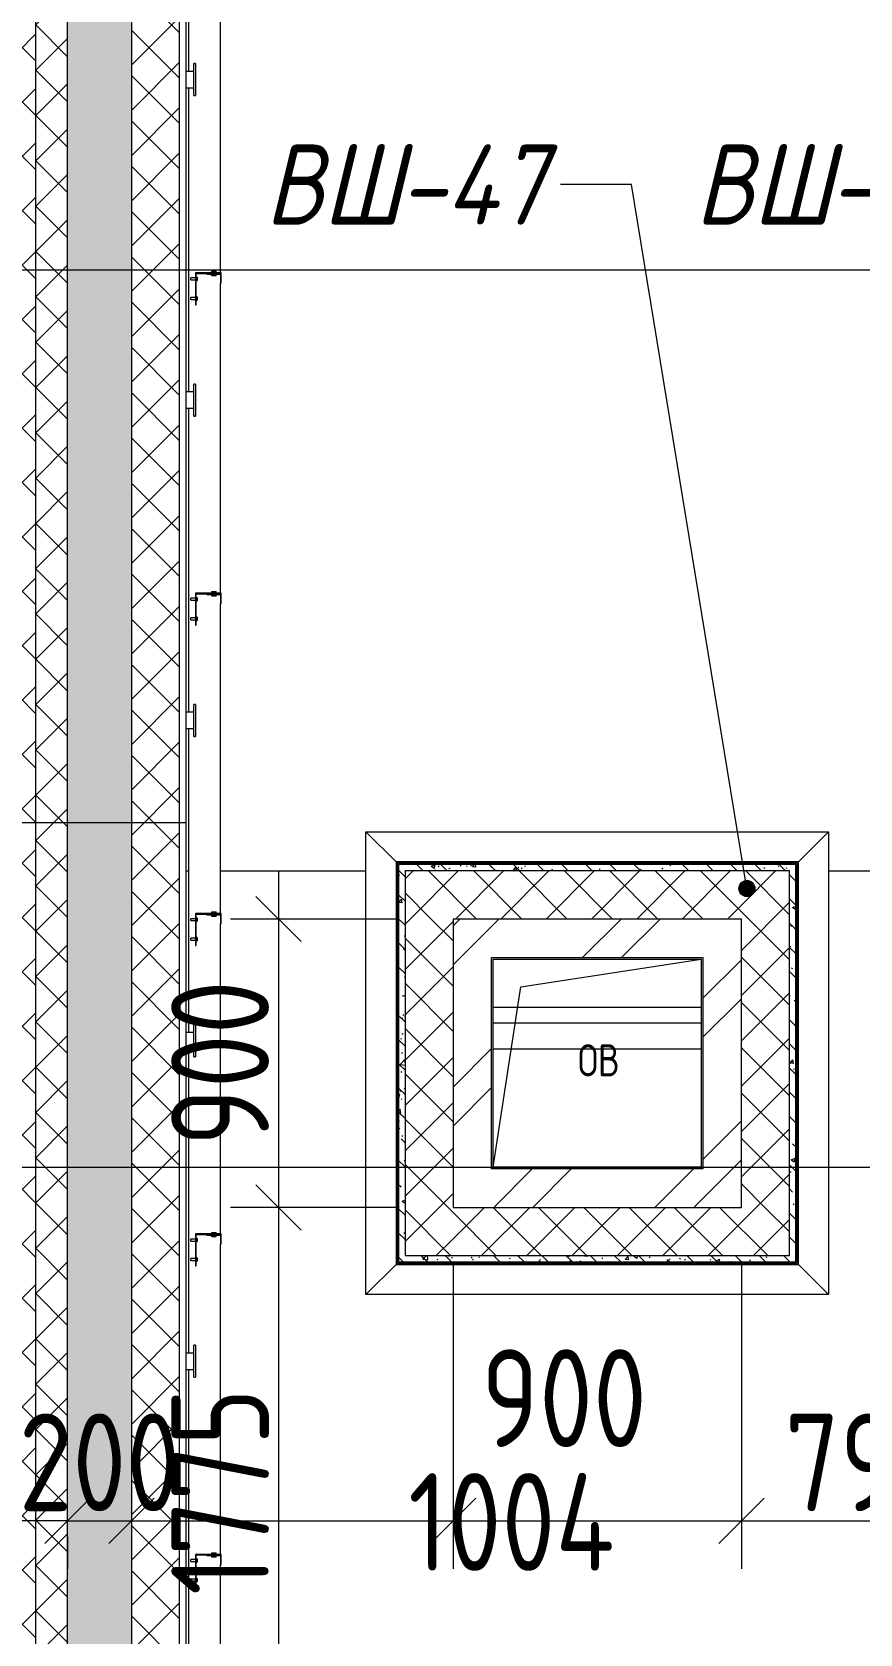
# Model space of a CAD drawing. Header units: millimetres. Extents: x -68946 to 690821, y -552984 to 293768.
# Drawn here: x 160057 to 162641, y -517112 to -512112 of the extents above; entities that cross this region are included whole.
import ezdxf

# ---------------------------------------------------------------- set-up
doc = ezdxf.new("R2010")
doc.units = ezdxf.units.MM
doc.linetypes.add('ADSK_Линия сетки', pattern=[2500, 2000, -250, 0, -250])
doc.layers.get('Defpoints').update_dxf_attribs({"color": 250})
for name, color, linetype, lineweight in [('Аннотация', 250, 'Continuous', 20), ('Крыша', 7, 'Continuous', 5), ('Марки', 7, 'Continuous', 9), ('Оборудование', 7, 'Continuous', 9), ('Ограждение', 7, 'Continuous', 5), ('Окна', 7, 'Continuous', 5), ('Оси', 250, 'Continuous', 9), ('Перекрытие', 7, 'Continuous', 9), ('Размеры', 7, 'Continuous', 9), ('Стены внутренние', 7, 'Continuous', 9), ('Стены наружные', 7, 'Continuous', 9), ('Стены отделка', 7, 'Continuous', 13), ('Стены перегородки', 7, 'Continuous', 13), ('Стены штриховка', 250, 'Continuous', 9), ('Узлы', 250, 'Continuous', 18)]:
    doc.layers.add(name, color=color, linetype=linetype, lineweight=lineweight)
doc.styles.add('GOST Common_2', font='', dxfattribs={"width": 0.8, "height": 350})
doc.styles.add('GOST Common_I', font='', dxfattribs={"width": 0.9, "height": 250})
doc.styles.add('ISOCPEUR', font='isocpeur.ttf', dxfattribs={"width": 0.8, "height": 100})
doc.styles.add('А3', font='ГОСТ тип А.ttf')
doc.styles.get('GOST Common_2').set_extended_font_data('GOST Common')
doc.styles.get('GOST Common_I').set_extended_font_data('GOST Common', italic=True)
doc.dimstyles.new('ADSK_Основной_2_мм', dxfattribs={"dimscale": 304.8, "dimtxt": 201.142999, "dimasz": 0.463911, "dimexe": 0.492126, "dimexo": 0.492126, "dimgap": 0.098425, "dimtad": 1, "dimdec": 0, "dimdsep": 46, "dimtxsty": 'GOST Common_2', "dimblk1": 'OBLIQUE', "dimblk2": 'OBLIQUE', "dimsah": 1, "dimcen": 0.09, "dimdle": 0.492126, "dimazin": 0, "dimtfac": 1, "dimtdec": 4, "dimtix": 1, "dimtmove": 1, "dimatfit": 3, "dimfxl": 1, "dimtvp": 1, "dimtolj": 1, "dimtzin": 0, "dimlwd": 9, "dimlwe": 9, "dimarcsym": 2})
doc.dimstyles.new('ADSK_Основной_2_мм_1', dxfattribs={"dimscale": 304.8, "dimtxt": 201.142999, "dimasz": 0.463911, "dimexe": 0.492126, "dimexo": 0.492126, "dimgap": 0.098425, "dimtad": 1, "dimdec": 0, "dimdsep": 46, "dimtxsty": 'GOST Common_2', "dimblk1": 'OBLIQUE', "dimblk2": 'OBLIQUE', "dimsah": 1, "dimcen": 0.09, "dimdle": 0.492126, "dimazin": 0, "dimtfac": 1, "dimtdec": 4, "dimtix": 1, "dimtmove": 0, "dimatfit": 3, "dimfxl": 1, "dimtvp": 1, "dimtolj": 1, "dimtzin": 0, "dimlwd": 9, "dimlwe": 9, "dimarcsym": 2})
pattern_1 = [(45, (23667.23, -543980.64), (-70.71068, 70.71068), []), (135, (23667.23, -543980.64), (-70.71068, -70.71068), [])]
pattern_2 = [(45, (23667.23, -543980.64), (-251.4472, 251.4472), []), (45, (23667.23, -543599.64), (-251.4472, 251.4472), [])]
pattern_3 = [(135, (23667.23, -543980.64), (-75.43415, -75.43415), [106.68, -17.78, 3.556, -17.78]), (135, (23667.23, -543905.25), (-75.43415, -75.43415), []), (50, (23667.23, -543980.64), (127.52922, -11.15758), [13.335, -146.685]), (355, (23667.23, -543980.64), (-24.66966, 133.74002), [10.668, -117.348]), (100.451, (23677.86, -543981.57), (102.85973, 122.58178), [11.333, -124.663]), (46.184, (23667.23, -543945.08), (189.75516, -29.43036), [20.002, -220.027]), (96.636, (23683.04, -543947.53), (166.1822, 173.1996), [17, -186.995]), (351.184, (23667.23, -543945.08), (166.18393, 173.19757), [16.002, -176.022]), (21, (23685.01, -543953.97), (106.130265, -71.58603), [13.335, -146.685]), (326, (23685.01, -543953.97), (43.26188, 128.93175), [10.668, -117.348]), (71.451, (23693.85, -543959.94), (149.39198, 57.34505), [11.333, -124.663]), (37.5, (23667.23, -543980.64), (2.162228, 59.188357), [3.353, -112.573, 3.353, -115.773, -117.793]), (37.5, (23667.23, -543980.64), (2.162228, 59.188357), [-235.052, 3.353, -114.44]), (7.5, (23667.23, -543980.64), (46.773857, 70.126152), [3.353, -64.567, 3.353, -109.906, -44.894]), (7.5, (23667.23, -543980.64), (46.773857, 70.126152), [-181.178, 3.353, -41.542]), (327.5, (23627.58, -543980.64), (94.913671, -4.010093), [3.353, -41.097, 3.353, -135.331, -184.023]), (327.5, (23627.58, -543980.64), (94.913671, -4.010093), [-183.134, 3.353, -180.67]), (317.5, (23609.8, -543980.64), (103.69057, 17.79882), [3.353, -54.432, 3.353, -88.748, -130.683]), (317.5, (23609.8, -543980.64), (103.69057, 17.79882), [-149.885, 3.353, -127.33])]

# ---------------------------------------------------------------- blocks, each defined once
blk = doc.blocks.new('_GM__Лифт - Лифт_2650х1750-25660558-АР3_Кладочный план кровли _17_930 С2-3')
at = {"layer": 'Узлы'}
for p, q in [((321.2, 530), (-328.8, 530)), ((-328.8, 450), (321.2, 450)), ((321.2, 400), (-328.8, 400))]:
    blk.add_line(p, q, dxfattribs=at)
blk = doc.blocks.new('Ограждение - Н_800-V11-АР3_Кладочный план кровли _17_930 С2-3')
at = {"layer": 'Ограждение'}
for p, q in [((0, 100), (-2, 100)), ((-2, 100), (-2, 2)), ((0, 0), (0, 100)), ((-2, 85), (-5, 85)), ((-2, 85), (-5, 85)), ((-5, 75), (-5, 85)), ((-5, 85), (-5, 75)), ((-5, 75), (-5, 85)), ((-5, 85), (-5, 75)), ((-5, 75), (-2, 75)), ((-5, 75), (-2, 75)), ((15, 83), (0, 83)), ((15, 83), (0, 83)), ((0, 77), (15, 77)), ((0, 77), (15, 77)), ((15, 82.6), (15, 83)), ((15, 83), (15, 77)), ((15, 82.6), (15, 83)), ((15, 83), (15, 82.6)), ((15, 77), (15, 77.4)), ((15, 77), (15, 77.4)), ((15, 77.4), (15, 77)), ((-78, 32), (-80, 32)), ((-80, 32), (-80, 2)), ((-80, 2), (-35, 2)), ((-80, 2), (-80, 0)), ((-78, 4), (-78, 32)), ((-35, 4), (-78, 4)), ((-64.5, 9), (-57.5, 9)), ((-64.5, 9), (-64.5, 4)), ((-57.5, 9), (-50.5, 9)), ((-57.5, 9), (-57.5, 4)), ((-50.5, 9), (-50.5, 4)), ((-35, 2), (-35, 4)), ((-2, 2), (-35, 2)), ((-2, 24), (-5, 24)), ((-2, 24), (-5, 24)), ((-5, 14), (-5, 24)), ((-5, 24), (-5, 14)), ((-5, 14), (-5, 24)), ((-5, 24), (-5, 14)), ((-5, 14), (-2, 14)), ((-5, 14), (-2, 14)), ((15, 22), (0, 22)), ((15, 22), (0, 22)), ((0, 16), (15, 16)), ((0, 16), (15, 16)), ((15, 21.6), (15, 22)), ((15, 22), (15, 16)), ((15, 21.6), (15, 22)), ((15, 22), (15, 21.6)), ((15, 16), (15, 16.4)), ((15, 16), (15, 16.4)), ((15, 16.4), (15, 16)), ((-80, 0), (0, 0)), ((-64.5, 0), (-64.5, -5)), ((-57.5, -5), (-64.5, -5)), ((-57.5, 0), (-57.5, -5)), ((-50.5, -5), (-57.5, -5)), ((-50.5, 0), (-50.5, -5))]:
    blk.add_line(p, q, dxfattribs=at)
blk = doc.blocks.new('Ограждение - Ограждение-36046496-АР3_Кладочный план кровли _17_930 С2-3')
at = {"rotation": 180}
for p in [(136900.001, 31117), (136900.001, 30117), (136900.001, 29117), (136900.001, 28117), (136900.001, 27117)]:
    blk.add_blockref('Ограждение - Н_800-V11-АР3_Кладочный план кровли _17_930 С2-3', p, dxfattribs=at)
blk = doc.blocks.new('TN_Удлинитель для кровельного ограждения - Удлинитель для кровельного ограждения ТехноНИКОЛЬ 200 мм-V20-АР3_Кладочный план кровли _17_930 С2-3')
at = {"layer": 'Ограждение'}
for p, q in [((136900, 11769.9), (136895, 11769.9)), ((136895, 11759.9), (136895, 11769.9)), ((136895, 11769.9), (136895, 11768.6)), ((136895, 11679.9), (136895, 11759.9)), ((136900, 11768.6), (136900, 11769.9)), ((136900, 11769.9), (136900, 11759.9)), ((136900, 11759.9), (136900, 11679.9)), ((136895, 11745.4), (136870, 11745.4)), ((136870, 11694.4), (136895, 11694.4)), ((136895, 11669.9), (136895, 11679.9)), ((136895, 11671.3), (136895, 11669.9)), ((136895, 11669.9), (136900, 11669.9)), ((136900, 11679.9), (136900, 11669.9)), ((136900, 11669.9), (136900, 11671.3))]:
    blk.add_line(p, q, dxfattribs=at)
blk = doc.blocks.new('_Wn_-As_OpeningMEP_floor__Rectangular - _Wn_-As_OpeningMEP_floor__Rectangular-41182463-АР3_Кладочный план кровли _17_930 С2-3')
at = {"layer": 'Узлы', "lineweight": 5}
for p, q in [((-237.9, 287.9), (325, 375)), ((-325, -275), (-237.9, 287.9))]:
    blk.add_line(p, q, dxfattribs=at)
blk = doc.blocks.new('Ограждение - Ограждение-38255299-АР3_Кладочный план кровли _17_930 С2-3')
at = {"layer": 'Ограждение'}
for p, q in [((137431.8, 27928), (137431.8, 29372)), ((137525.8, 29278), (137431.8, 29372)), ((137431.8, 29372), (138875.8, 29372)), ((138781.8, 29278), (138875.8, 29372)), ((138875.8, 29372), (138875.8, 27928)), ((137431.8, 27928), (137525.8, 28022)), ((138781.8, 28022), (138875.8, 27928)), ((138875.8, 27928), (137431.8, 27928))]:
    blk.add_line(p, q, dxfattribs=at)
blk = doc.blocks.new('_Oblique')
at = {"color": 0, "linetype": 'ByBlock', "lineweight": -2}
blk.add_line((-0.5, -0.5), (0.5, 0.5), dxfattribs=at)
blk = doc.blocks.new('*D6368')
at = {"layer": 'Defpoints', "color": 0, "lineweight": 30, "transparency": 16777216}
for p in [(160167.2, -516658.9), (160367.2, -516658.9), (160367.2, -516758.9)]:
    blk.add_point(p, dxfattribs=at)
at = {"layer": 'Размеры', "color": 0, "lineweight": 9, "transparency": 16777216}
for p, q in [((160167.2, -516758.9), (160025.8, -516758.9)), ((160167.2, -516758.9), (160367.2, -516758.9)), ((160367.2, -516758.9), (160508.6, -516758.9)), ((160167.2, -516808.9), (160167.2, -516908.9)), ((160367.2, -516808.9), (160367.2, -516908.9))]:
    blk.add_line(p, q, dxfattribs=at)
at = {"layer": 'Размеры', "color": 0, "lineweight": 9, "transparency": 16777216, "xscale": 141.4, "yscale": 141.4, "zscale": 141.4}
blk.add_blockref('_Oblique', (160167.2, -516758.9), dxfattribs=at)
at = {"layer": 'Размеры', "color": 0, "lineweight": 9, "transparency": 16777216, "xscale": 141.4, "yscale": 141.4, "zscale": 141.4, "rotation": 180}
blk.add_blockref('_Oblique', (160367.2, -516758.9), dxfattribs=at)
at = {"layer": 'Размеры', "color": 0, "transparency": 16777216, "insert": (160267.2, -516576.5), "char_height": 304.8, "width": 454.106, "attachment_point": 5, "style": 'А3'}
blk.add_mtext('\\A1;200', dxfattribs=at)
blk = doc.blocks.new('*D6369')
at = {"layer": 'Defpoints', "color": 0, "lineweight": 30, "transparency": 16777216}
for p in [(161371, -515809.6), (160367.2, -516658.9), (161371, -516758.9)]:
    blk.add_point(p, dxfattribs=at)
at = {"layer": 'Размеры', "color": 0, "lineweight": 9, "transparency": 16777216}
for p, q in [((161371, -515959.6), (161371, -516908.9)), ((160217.2, -516758.9), (161521, -516758.9)), ((160367.2, -516808.9), (160367.2, -516908.9))]:
    blk.add_line(p, q, dxfattribs=at)
at = {"layer": 'Размеры', "color": 0, "lineweight": 9, "transparency": 16777216, "xscale": 141.4, "yscale": 141.4, "zscale": 141.4, "rotation": 180}
blk.add_blockref('_Oblique', (160367.2, -516758.9), dxfattribs=at)
at = {"layer": 'Размеры', "color": 0, "lineweight": 9, "transparency": 16777216, "xscale": 141.4, "yscale": 141.4, "zscale": 141.4}
blk.add_blockref('_Oblique', (161371, -516758.9), dxfattribs=at)
at = {"layer": 'Размеры', "color": 0, "transparency": 16777216, "insert": (161231.1, -516610.2), "char_height": 304.8, "width": 580.928, "attachment_point": 1, "line_spacing_factor": 1.022761, "style": 'А3'}
blk.add_mtext('\\A1;1004', dxfattribs=at)
blk = doc.blocks.new('*D6370')
at = {"layer": 'Defpoints', "color": 0, "lineweight": 30, "transparency": 16777216}
for p in [(161371, -515809.6), (162271, -515809.6), (162271, -516758.9)]:
    blk.add_point(p, dxfattribs=at)
at = {"layer": 'Размеры', "color": 0, "lineweight": 9, "transparency": 16777216}
for p, q in [((161371, -515959.6), (161371, -516908.9)), ((162271, -515959.6), (162271, -516908.9)), ((161221, -516758.9), (162421, -516758.9))]:
    blk.add_line(p, q, dxfattribs=at)
at = {"layer": 'Размеры', "color": 0, "lineweight": 9, "transparency": 16777216, "xscale": 141.4, "yscale": 141.4, "zscale": 141.4, "rotation": 180}
blk.add_blockref('_Oblique', (161371, -516758.9), dxfattribs=at)
at = {"layer": 'Размеры', "color": 0, "lineweight": 9, "transparency": 16777216, "xscale": 141.4, "yscale": 141.4, "zscale": 141.4}
blk.add_blockref('_Oblique', (162271, -516758.9), dxfattribs=at)
at = {"layer": 'Размеры', "color": 0, "transparency": 16777216, "insert": (161458.9, -516223.7), "char_height": 304.8, "width": 454.106, "attachment_point": 1, "line_spacing_factor": 1.022761, "style": 'А3'}
blk.add_mtext('\\A1;900', dxfattribs=at)
blk = doc.blocks.new('*D6171')
at = {"layer": 'Defpoints', "color": 0, "lineweight": 30, "transparency": 16777216}
for p in [(162271, -515809.6), (163062.7, -515869.5), (163062.7, -516758.9)]:
    blk.add_point(p, dxfattribs=at)
at = {"layer": 'Размеры', "color": 0, "lineweight": 9, "transparency": 16777216}
for p, q in [((162271, -515959.6), (162271, -516908.9)), ((163062.7, -516019.5), (163062.7, -516908.9)), ((162121, -516758.9), (163212.7, -516758.9))]:
    blk.add_line(p, q, dxfattribs=at)
at = {"layer": 'Размеры', "color": 0, "lineweight": 9, "transparency": 16777216, "xscale": 141.4, "yscale": 141.4, "zscale": 141.4, "rotation": 180}
blk.add_blockref('_Oblique', (162271, -516758.9), dxfattribs=at)
at = {"layer": 'Размеры', "color": 0, "lineweight": 9, "transparency": 16777216, "xscale": 141.4, "yscale": 141.4, "zscale": 141.4}
blk.add_blockref('_Oblique', (163062.7, -516758.9), dxfattribs=at)
at = {"layer": 'Размеры', "color": 0, "transparency": 16777216, "insert": (162666.8, -516576.5), "char_height": 304.8, "width": 454.106, "attachment_point": 5, "style": 'А3'}
blk.add_mtext('\\A1;792', dxfattribs=at)
blk = doc.blocks.new('*D6173')
at = {"layer": 'Defpoints', "color": 0, "lineweight": 30, "transparency": 16777216}
for p in [(161342, -514880.6), (160826.1, -515780.6), (161342, -515780.6)]:
    blk.add_point(p, dxfattribs=at)
at = {"layer": 'Размеры', "color": 0, "lineweight": 9, "transparency": 16777216}
for p, q in [((160826.1, -514730.6), (160826.1, -515930.6)), ((161192, -514880.6), (160676.1, -514880.6)), ((161192, -515780.6), (160676.1, -515780.6))]:
    blk.add_line(p, q, dxfattribs=at)
at = {"layer": 'Размеры', "color": 0, "lineweight": 9, "transparency": 16777216, "xscale": 141.4, "yscale": 141.4, "zscale": 141.4}
for p, rotation in [((160826.1, -514880.6), 90), ((160826.1, -515780.6), 270)]:
    blk.add_blockref('_Oblique', p, dxfattribs=dict(at, rotation=rotation))
at = {"layer": 'Размеры', "color": 0, "transparency": 16777216, "insert": (160643.7, -515330.6), "char_height": 304.8, "width": 454.106, "attachment_point": 5, "rotation": 90, "style": 'А3'}
blk.add_mtext('\\A1;900', dxfattribs=at)
blk = doc.blocks.new('*D6174')
at = {"layer": 'Defpoints', "color": 0, "lineweight": 30, "transparency": 16777216}
for p in [(161342, -515780.6), (160826.1, -517555.6), (160926.1, -517555.6)]:
    blk.add_point(p, dxfattribs=at)
at = {"layer": 'Размеры', "color": 0, "lineweight": 9, "transparency": 16777216}
for p, q in [((160826.1, -515630.6), (160826.1, -517705.6)), ((161192, -515780.6), (160676.1, -515780.6)), ((160776.1, -517555.6), (160676.1, -517555.6))]:
    blk.add_line(p, q, dxfattribs=at)
at = {"layer": 'Размеры', "color": 0, "lineweight": 9, "transparency": 16777216, "xscale": 141.4, "yscale": 141.4, "zscale": 141.4}
for p, rotation in [((160826.1, -515780.6), 90), ((160826.1, -517555.6), 270)]:
    blk.add_blockref('_Oblique', p, dxfattribs=dict(at, rotation=rotation))
at = {"layer": 'Размеры', "color": 0, "transparency": 16777216, "insert": (160643.7, -516668.1), "char_height": 304.8, "width": 560.473, "attachment_point": 5, "rotation": 90, "style": 'А3'}
blk.add_mtext('\\A1;1775', dxfattribs=at)

msp = doc.modelspace()

# ---------------------------------------------------------------- hatches: boundary and pattern name
at = {"layer": 'Аннотация'}
h = msp.add_hatch(color=256, dxfattribs=at)
edge = h.paths.add_edge_path()
edge.add_arc((162288.3816, -514785.4125), 25, 0, 360)
at = {"layer": 'Стены внутренние', "lineweight": 5}
h = msp.add_hatch(dxfattribs=at)
h.set_pattern_fill('FP_13', color=256, style=0, pattern_type=2)
h.set_pattern_definition([(135, (23667.23, -543980.64), (-142.5612, -142.5612), []), (135, (23809.8, -543980.64), (-142.5612, -142.5612), [252.016, -50.403, 3.353, -47.05])])
h.paths.add_polyline_path([(160367.2308, -543955.6404), (160367.2308, -520429.6404), (160167.2308, -520429.6404), (160167.2308, -543955.6404)])
h.paths.add_polyline_path([(160171.2901, -520366.6404), (160223.2901, -520366.6404), (160223.2901, -519804.6404), (160171.2901, -519804.6404), (160171.2901, -520110.9666)])
h.paths.add_polyline_path([(160241.2901, -520366.6404), (160293.2901, -520366.6404), (160293.2901, -519804.6404), (160241.2901, -519804.6404), (160241.2901, -520110.9666)])
h.paths.add_polyline_path([(160311.2901, -520366.6404), (160363.2901, -520366.6404), (160363.2901, -519804.6404), (160311.2901, -519804.6404), (160311.2901, -520249.0755)])
h.paths.add_polyline_path([(160260.3331, -519741.6404), (160367.2308, -519741.6404), (160367.2308, -485005.6404), (160167.2308, -485005.6404), (160167.2308, -519741.6404), (160256.8609, -519741.6404)])
at = {"layer": 'Стены наружные', "lineweight": 5}
h = msp.add_hatch(dxfattribs=at)
h.set_pattern_fill('FP_34', color=256, style=0, pattern_type=2)
h.set_pattern_definition([(135, (23667.23, -543980.64), (-84.85281, -84.85281), []), (225, (23667.23, -543980.64), (84.85281, -84.85281), [])])
h.paths.add_polyline_path([(160067.2079, -544255.6404), (160067.2079, -520429.6404), (160017.2079, -520429.6404), (160017.2079, -544255.6404)])
h.paths.add_polyline_path([(160067.2079, -520366.6404), (160067.2079, -519804.6404), (160031.2901, -519804.6404), (160031.2901, -520366.6404)])
h.paths.add_polyline_path([(160067.2079, -519741.6404), (160067.2079, -484855.6404), (160017.2079, -484855.6404), (160017.7308, -489976.6404), (160031.2308, -489976.6404), (160030.9242, -490644.6404), (160017.2079, -490644.6404), (160017.2079, -519741.6404), (160025.0858, -519741.6404)])
h = msp.add_hatch(dxfattribs=at)
h.set_pattern_fill('FP_33', color=256, style=0, pattern_type=2)
h.set_pattern_definition(pattern_1)
h.paths.add_polyline_path([(160067.2079, -544155.6404), (160167.2079, -544155.6404), (160167.2079, -520429.6404), (160067.2079, -520429.6404), (160067.2079, -544141.9199)])
h.paths.add_polyline_path([(160067.2079, -520366.6404), (160083.2901, -520366.6404), (160083.1153, -519804.6404), (160067.2079, -519804.6404), (160067.2079, -519834.7487)])
h.paths.add_polyline_path([(160101.2901, -520366.6404), (160153.2901, -520366.6404), (160153.2901, -519804.6404), (160101.2901, -519804.6404), (160101.2901, -520110.9666)])
h.paths.add_polyline_path([(160067.2079, -519741.6404), (160167.2079, -519741.6404), (160167.2079, -484905.6404), (160067.2079, -484905.6404), (160067.2079, -519282.313)])
h.paths.add_polyline_path([(160083.5375, -490644.6404), (160083.2308, -490644.6404), (160083.5375, -489976.6404), (160101.2308, -489976.6404), (160100.9242, -490644.6404), (160084.4366, -490644.6404)])
h = msp.add_hatch(dxfattribs=at)
h.set_pattern_fill('FP_33', color=256, style=0, pattern_type=2)
h.set_pattern_definition(pattern_1)
h.paths.add_polyline_path([(160393.2308, -533371.641), (160517.2308, -533371.641), (160517.2308, -520429.6404), (160367.2308, -520429.6404), (160367.2308, -533371.641)])
h.paths.add_polyline_path([(160381.2901, -520366.6404), (160433.2901, -520366.6404), (160433.2901, -519804.6404), (160381.2901, -519804.6404), (160381.2901, -520249.0755)])
h.paths.add_polyline_path([(160472.4791, -520366.6404), (160503.2901, -520366.6404), (160503.2901, -519804.6404), (160451.2901, -519804.6404), (160451.2901, -520366.6404)])
h.paths.add_polyline_path([(160517.2308, -519741.6404), (160517.2308, -489924.641), (160367.2308, -489924.641), (160367.2308, -519741.6404), (160470.3182, -519741.6404)])
h.paths.add_polyline_path([(160437.5509, -486680.641), (160517.2308, -486680.641), (160517.2308, -485205.6404), (160367.2308, -485205.6404), (160367.2298, -486680.641)])
h = msp.add_hatch(dxfattribs=at)
h.set_pattern_fill('FP_45', color=256, style=0, pattern_type=2)
h.set_pattern_definition(pattern_3)
h.paths.add_polyline_path([(162270.9841, -514730.64), (162420.9841, -514730.64), (162420.9841, -514710.64), (161200.9841, -514710.64), (161200.9841, -514730.64), (162209.729, -514730.64)])
h = msp.add_hatch(dxfattribs=at)
h.set_pattern_fill('FP_45', color=256, style=0, pattern_type=2)
h.set_pattern_definition(pattern_3)
h.paths.add_polyline_path([(161200.9841, -515950.64), (161220.9841, -515950.64), (161220.9841, -514730.64), (161200.9841, -514730.64), (161200.9841, -515691.4809)])
h = msp.add_hatch(dxfattribs=at)
h.set_pattern_fill('FP_33', color=256, style=0, pattern_type=2)
h.set_pattern_definition(pattern_1)
h.paths.add_polyline_path([(161220.9841, -514880.64), (162270.9841, -514880.64), (162270.9841, -514730.64), (161220.9841, -514730.64), (161220.9841, -514862.8273)])
h = msp.add_hatch(dxfattribs=at)
h.set_pattern_fill('FP_33', color=256, style=0, pattern_type=2)
h.set_pattern_definition(pattern_1)
h.paths.add_polyline_path([(162420.9841, -515780.64), (162420.9841, -514730.64), (162270.9841, -514730.64), (162270.9841, -515780.64)])
h = msp.add_hatch(dxfattribs=at)
h.set_pattern_fill('FP_45', color=256, style=0, pattern_type=2)
h.set_pattern_definition(pattern_3)
h.paths.add_polyline_path([(162420.9841, -515930.64), (162440.9841, -515930.64), (162440.9841, -514710.64), (162420.9841, -514710.64), (162420.9841, -515780.64)])
h = msp.add_hatch(dxfattribs=at)
h.set_pattern_fill('FP_33', color=256, style=0, pattern_type=2)
h.set_pattern_definition(pattern_1)
h.paths.add_polyline_path([(161220.9841, -515930.64), (161370.9841, -515930.64), (161370.9841, -514880.64), (161220.9841, -514880.64), (161220.9841, -515691.4809)])
h = msp.add_hatch(dxfattribs=at)
h.set_pattern_fill('FP_44', color=256, style=0, pattern_type=2)
h.set_pattern_definition(pattern_2)
h.paths.add_polyline_path([(161370.9841, -515000.64), (162150.9841, -515000.64), (162150.9841, -514880.64), (161370.9841, -514880.64)])
h = msp.add_hatch(dxfattribs=at)
h.set_pattern_fill('FP_44', color=256, style=0, pattern_type=2)
h.set_pattern_definition(pattern_2)
h.paths.add_polyline_path([(162209.729, -515660.64), (162270.9841, -515660.64), (162270.9841, -514880.64), (162150.9841, -514880.64), (162150.9841, -515660.64)])
h = msp.add_hatch(dxfattribs=at)
h.set_pattern_fill('FP_44', color=256, style=0, pattern_type=2)
h.set_pattern_definition(pattern_2)
h.paths.add_polyline_path([(161490.9841, -515780.64), (161490.9841, -515000.64), (161370.9841, -515000.64), (161370.9841, -515780.64)])
h = msp.add_hatch(dxfattribs=at)
h.set_pattern_fill('FP_44', color=256, style=0, pattern_type=2)
h.set_pattern_definition(pattern_2)
h.paths.add_polyline_path([(161490.9841, -515780.64), (162270.9841, -515780.64), (162270.9841, -515660.64), (161490.9841, -515660.64), (161490.9841, -515691.4809)])
h = msp.add_hatch(dxfattribs=at)
h.set_pattern_fill('FP_33', color=256, style=0, pattern_type=2)
h.set_pattern_definition(pattern_1)
h.paths.add_polyline_path([(162209.729, -515930.64), (162420.9841, -515930.64), (162420.9841, -515780.64), (161370.9841, -515780.64), (161370.9841, -515930.64), (161500.8578, -515930.64)])
h = msp.add_hatch(dxfattribs=at)
h.set_pattern_fill('FP_45', color=256, style=0, pattern_type=2)
h.set_pattern_definition(pattern_3)
h.paths.add_polyline_path([(161500.8578, -515950.64), (162440.9841, -515950.64), (162440.9841, -515930.64), (161220.9841, -515930.64), (161220.9841, -515950.64), (161490.9841, -515950.64)])

# ---------------------------------------------------------------- linework, layer by layer
at = {"layer": 'Аннотация'}
for p, q in [((161927.8019, -512588.148), (161706.8964, -512588.148)), ((162288.3816, -514785.4125), (161927.8019, -512588.148))]:
    msp.add_line(p, q, dxfattribs=at)
msp.add_circle((162288.3816, -514785.4125), 25, dxfattribs=at)
at = {"layer": 'Крыша'}
for p, q in [((160537.2308, -514730.641), (160545.2308, -514730.641)), ((160645.2308, -514730.641), (161098.9841, -514730.641)), ((162542.9841, -514730.641), (162784.6809, -514730.641))]:
    msp.add_line(p, q, dxfattribs=at)
at = {"layer": 'Марки'}
msp.add_line((160537.2308, -514580.6404), (159167.2308, -514580.6404), dxfattribs=at)
at = {"layer": 'Ограждение'}
for p, q in [((160545.2308, -511286.2084), (160545.2308, -512235.2862)), ((160645.2308, -512863.6923), (160645.2308, -511895.641)), ((160545.2308, -512286.2084), (160545.2308, -513235.2862)), ((160645.2308, -513863.6923), (160645.2308, -512895.641)), ((160545.2308, -513286.2084), (160545.2308, -514235.2862)), ((160645.2308, -514862.8273), (160645.2308, -513895.641)), ((160545.2308, -514286.2084), (160545.2308, -515235.2862)), ((160645.2308, -515863.6923), (160645.2308, -514895.641)), ((160545.2308, -515286.2084), (160545.2308, -516235.2862)), ((160645.2308, -516863.6923), (160645.2308, -515895.641)), ((160545.2308, -516286.2084), (160545.2308, -517235.2862)), ((160645.2308, -517863.6923), (160645.2308, -516895.641))]:
    msp.add_line(p, q, dxfattribs=at)
at = {"layer": 'Оси', "linetype": 'ADSK_Линия сетки', "ltscale": 100}
for p, q in [((160167.2308, -547719.4803), (160167.2308, -482778.6358)), ((180488.1093, -512855.5211), (122987.2298, -512855.5211)), ((88763.207, -515655.64), (180488.1093, -515655.64))]:
    msp.add_line(p, q, dxfattribs=at)
at = {"layer": 'Перекрытие'}
for p, q in [((161495.9841, -515655.64), (161495.9841, -515005.64)), ((161495.9841, -515005.64), (162145.9841, -515005.64)), ((162145.9841, -515005.64), (162145.9841, -515655.64)), ((162145.9841, -515655.64), (161495.9841, -515655.64))]:
    msp.add_line(p, q, dxfattribs=at)
at = {"layer": 'Стены отделка', "lineweight": 5}
for p, q in [((160167.2079, -519741.6404), (160167.2079, -485005.6404)), ((162448.9841, -514702.64), (161192.9841, -514702.64)), ((161192.9841, -514702.64), (161192.9841, -515958.64)), ((162448.9841, -515958.64), (162448.9841, -514702.64)), ((161192.9841, -515958.64), (162448.9841, -515958.64))]:
    msp.add_line(p, q, dxfattribs=at)
at = {"layer": 'Стены перегородки'}
for p, q in [((160067.2079, -484905.6404), (160067.2079, -519741.6404)), ((160167.2308, -519741.6404), (160167.2308, -485005.6404)), ((160367.2308, -485205.6404), (160367.2308, -519741.6404)), ((160537.2308, -489652.641), (160537.2308, -519741.6404)), ((162270.9841, -514880.64), (161370.9841, -514880.64)), ((161370.9841, -514880.64), (161370.9841, -515780.64)), ((162270.9841, -515780.64), (162270.9841, -514880.64)), ((161490.9841, -515000.64), (162150.9841, -515000.64)), ((161490.9841, -515660.64), (161490.9841, -515000.64)), ((162150.9841, -515000.64), (162150.9841, -515660.64)), ((162150.9841, -515660.64), (161490.9841, -515660.64)), ((161370.9841, -515780.64), (162270.9841, -515780.64))]:
    msp.add_line(p, q, dxfattribs=at)
at = {"layer": 'Стены штриховка'}
for p, q in [((160517.2308, -519741.6404), (160517.2308, -486952.641)), ((162444.9841, -514706.64), (161196.9841, -514706.64)), ((161196.9841, -514706.64), (161196.9841, -515954.64)), ((162440.9841, -514710.64), (161200.9841, -514710.64)), ((161200.9841, -514710.64), (161200.9841, -515950.64)), ((162420.9841, -514730.64), (161220.9841, -514730.64)), ((161220.9841, -514730.64), (161220.9841, -515930.64)), ((162420.9841, -515930.64), (162420.9841, -514730.64)), ((162440.9841, -515950.64), (162440.9841, -514710.64)), ((162444.9841, -515954.64), (162444.9841, -514706.64)), ((161220.9841, -515930.64), (162420.9841, -515930.64)), ((161196.9841, -515954.64), (162444.9841, -515954.64)), ((161200.9841, -515950.64), (162440.9841, -515950.64))]:
    msp.add_line(p, q, dxfattribs=at)

# ---------------------------------------------------------------- block references
at = {"layer": 'Оборудование', "rotation": 180}
msp.add_blockref('_GM__Лифт - Лифт_2650х1750-25660558-АР3_Кладочный план кровли _17_930 С2-3', (161817.2298, -514755.64), dxfattribs=at)
at = {"layer": 'Ограждение'}
for name, p in [('Ограждение - Ограждение-36046496-АР3_Кладочный план кровли _17_930 С2-3', (23667.2298, -543980.641)), ('TN_Удлинитель для кровельного ограждения - Удлинитель для кровельного ограждения ТехноНИКОЛЬ 200 мм-V20-АР3_Кладочный план кровли _17_930 С2-3', (23667.2298, -523980.641)), ('TN_Удлинитель для кровельного ограждения - Удлинитель для кровельного ограждения ТехноНИКОЛЬ 200 мм-V20-АР3_Кладочный план кровли _17_930 С2-3', (23667.2298, -524980.641)), ('TN_Удлинитель для кровельного ограждения - Удлинитель для кровельного ограждения ТехноНИКОЛЬ 200 мм-V20-АР3_Кладочный план кровли _17_930 С2-3', (23667.2298, -525980.641)), ('Ограждение - Ограждение-38255299-АР3_Кладочный план кровли _17_930 С2-3', (23667.2298, -543980.641)), ('TN_Удлинитель для кровельного ограждения - Удлинитель для кровельного ограждения ТехноНИКОЛЬ 200 мм-V20-АР3_Кладочный план кровли _17_930 С2-3', (23667.2298, -526980.641)), ('TN_Удлинитель для кровельного ограждения - Удлинитель для кровельного ограждения ТехноНИКОЛЬ 200 мм-V20-АР3_Кладочный план кровли _17_930 С2-3', (23667.2298, -527980.641))]:
    msp.add_blockref(name, p, dxfattribs=at)
at = {"layer": 'Окна'}
msp.add_blockref('_Wn_-As_OpeningMEP_floor__Rectangular - _Wn_-As_OpeningMEP_floor__Rectangular-41182463-АР3_Кладочный план кровли _17_930 С2-3', (161820.9841, -515380.64), dxfattribs=at)

# ---------------------------------------------------------------- texts
at = {"layer": 'Аннотация', "attachment_point": 1}
for s, insert, char_height, width, style in [('ВШ', (160784.162, -512463.148), 250, 505.063125, 'GOST Common_I'), ('-47', (161200.8808, -512463.148), 250, 613.290937, 'GOST Common_I'), ('ВШ', (162126.6298, -512463.148), 250, 505.063125, 'GOST Common_I'), ('-48', (162543.3486, -512463.148), 250, 613.290937, 'GOST Common_I'), ('ОВ', (161761.0052, -515271.6846), 100, 160.3375, 'ISOCPEUR')]:
    msp.add_mtext(s, dxfattribs=dict(at, insert=insert, char_height=char_height, width=width, style=style))

# ---------------------------------------------------------------- dimensions: what is measured, and where the dimension line sits
at = {"layer": 'Размеры'}
for base, p1, p2, override, picture, middle in [((160826.1389, -515780.64), (161341.9841, -514880.64), (161341.9841, -515780.64), {"dimtxt": 1, "dimlfac": 1, "dimpost": '<>', "dimtxsty": 'А3', "dimfxl": 900}, '*D6173', (160643.7389, -515330.64)), ((160826.1389, -517555.6404), (161341.9841, -515780.64), (160926.1238, -517555.6404), {"dimtxt": 1, "dimlfac": 1, "dimpost": '<>', "dimtxsty": 'А3', "dimfxl": 1823.065057}, '*D6174', (160643.7389, -516668.1402))]:
    dim = msp.add_linear_dim(base=base, p1=p1, p2=p2, angle=90, dimstyle='ADSK_Основной_2_мм_1', override=override, dxfattribs=at)
    dim.commit()
    dim.dimension.update_dxf_attribs({"geometry": picture, "text_midpoint": middle})
for base, p1, p2, override, picture, middle in [((161370.9841, -516758.9169), (160367.2308, -516658.932), (161370.9841, -515809.64), {"dimtxt": 1, "dimlfac": 1, "dimpost": '<>', "dimtxsty": 'А3', "dimfxl": 1314.845105}, '*D6369', (161521.6134, -517046.5883)), ((162270.9841, -516758.9169), (161370.9841, -515809.64), (162270.9841, -515809.64), {"dimtxt": 1, "dimlfac": 1, "dimpost": '<>', "dimtxsty": 'А3', "dimfxl": 900}, '*D6370', (161685.908, -516660.1421))]:
    dim = msp.add_linear_dim(base=base, p1=p1, p2=p2, dimstyle='ADSK_Основной_2_мм', override=override, dxfattribs=at)
    dim.commit()
    dim.dimension.update_dxf_attribs({"geometry": picture, "text_midpoint": middle, "dimtype": 160})
for base, p1, p2, override, picture, middle in [((163062.6809, -516758.9169), (162270.9841, -515809.64), (163062.6809, -515869.5211), {"dimtxt": 1, "dimlfac": 1, "dimpost": '<>', "dimtxsty": 'А3', "dimfxl": 793.958123}, '*D6171', (162666.8325, -516576.5169)), ((160367.2308, -516758.9169), (160167.2298, -516658.932), (160367.2308, -516658.932), {"dimtxt": 1, "dimlfac": 1, "dimpost": '<>', "dimtxsty": 'А3', "dimfxl": 200.001}, '*D6368', (160267.2303, -516576.5169))]:
    dim = msp.add_linear_dim(base=base, p1=p1, p2=p2, dimstyle='ADSK_Основной_2_мм_1', override=override, dxfattribs=at)
    dim.commit()
    dim.dimension.update_dxf_attribs({"geometry": picture, "text_midpoint": middle})

doc.saveas('drawing.dxf')
